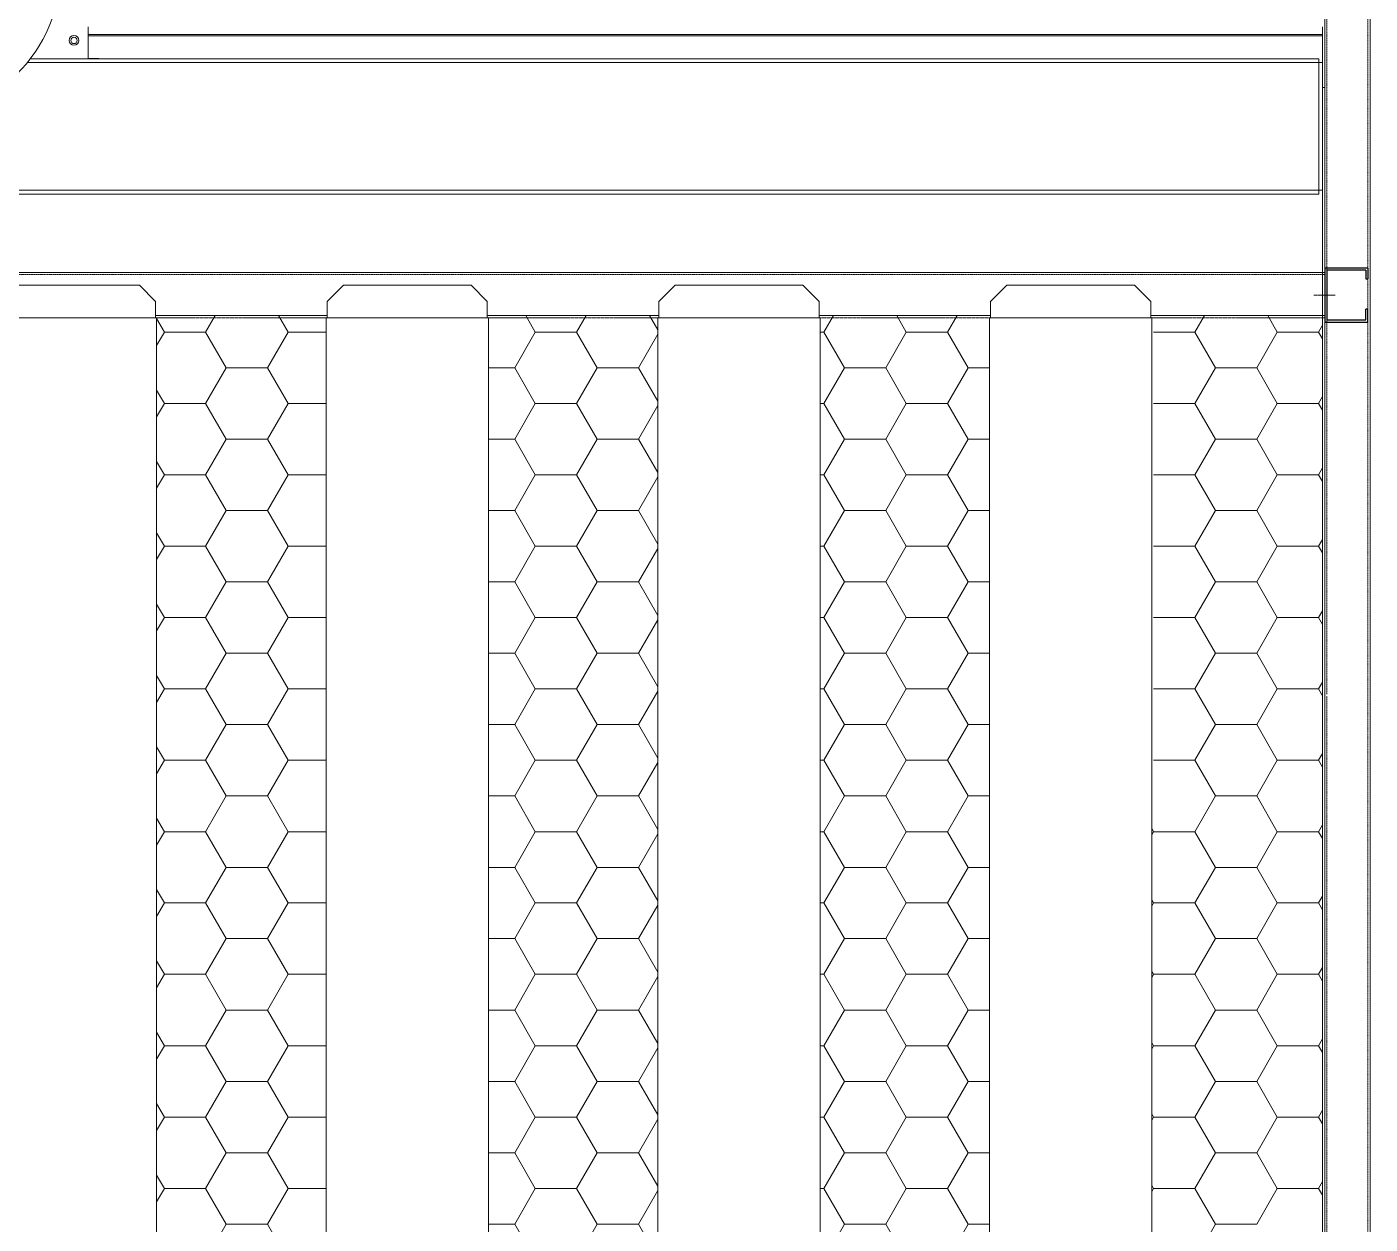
# Model space of a CAD drawing. Header units: millimetres. Extents: x -17070 to 46249, y -291348 to 35795.
# Drawn here: x 22445 to 23686, y 24212 to 25319 of the extents above; entities that cross this region are included whole.
import ezdxf

# ---------------------------------------------------------------- set-up
doc = ezdxf.new("R2010")
doc.units = ezdxf.units.MM
for name, pattern in [('CENTER', [2, 1.25, -0.25, 0.25, -0.25]), ('HIDDEN', [0.375, 0.25, -0.125]), ('HIDDENX2', [0.75, 0.5, -0.25])]:
    doc.linetypes.add(name, pattern=pattern)
doc.layers.add('center', color=1, linetype='CENTER')
doc.layers.add('HIDD', color=2, linetype='HIDDENX2')

# ---------------------------------------------------------------- blocks, each defined once
blk = doc.blocks.new('435')
for p, q in [((-131382, 21088.8), (-131342, 21088.8)), ((-131382, 21088.8), (-131382, 21078.8)), ((-131380, 21086.8), (-131344, 21086.8)), ((-131380, 21086.8), (-131380, 21078.8)), ((-131344, 21086.8), (-131344, 21040.8)), ((-131342, 21088.8), (-131342, 21038.8)), ((-131342, 21088.8), (-131342, 21038.8)), ((-131380, 21078.8), (-131382, 21078.8)), ((-131382, 21038.8), (-131382, 21050.8)), ((-131382, 21050.8), (-131380, 21050.8)), ((-131380, 21040.8), (-131380, 21050.8)), ((-131342, 21038.8), (-131382, 21038.8)), ((-131344, 21040.8), (-131380, 21040.8))]:
    blk.add_line(p, q)
blk = doc.blocks.new('3')
at = {"color": 7, "lineweight": 20}
for p, q in [((23644.5, 25336.1), (23644.5, 23086.3)), ((23686.5, 23086.3), (23686.5, 25336.1)), ((22501.5, 25312.1), (23642.5, 25312.1)), ((22501.5, 25310.8), (23642.5, 25310.8)), ((23639, 25286.1), (22445.3, 25286.1)), ((23639, 25289.6), (22448, 25289.6)), ((23642.5, 25258.2), (23642.5, 23132.2)), ((21034, 25168.1), (23639, 25168.1)), ((21034, 25164.6), (23639, 25164.6)), ((23639, 25092.2), (21034, 25092.2)), ((22563.9, 25052.2), (22722.5, 25052.2)), ((22870.5, 25052.2), (23029.1, 25052.2)), ((23177.1, 25052.2), (23335.7, 25052.2)), ((23483.7, 25052.2), (23639, 25052.2))]:
    blk.add_line(p, q, dxfattribs=at)
at = {"color": 7, "lineweight": 20, "ltscale": 0.016445}
blk.add_line((22501.5, 25289.6), (22501.5, 25319.2), dxfattribs=at)
at = {"color": 7, "lineweight": 20, "ltscale": 0.003966}
blk.add_line((23642.5, 25312.1), (23642.5, 25319.2), dxfattribs=at)
at = {"color": 7, "lineweight": 20, "ltscale": 0.000719648}
blk.add_line((23642.5, 25310.8), (23642.5, 25312.1), dxfattribs=at)
at = {"color": 7, "lineweight": 20, "ltscale": 0.013703}
blk.add_line((23642.5, 25310.8), (23642.5, 25286.1), dxfattribs=at)
at = {"color": 7, "lineweight": 20, "ltscale": 0.005556}
blk.add_line((22501.5, 25290), (22511.5, 25290), dxfattribs=at)
at = {"color": 7, "lineweight": 20, "ltscale": 0.000204773}
blk.add_line((22511.5, 25289.6), (22511.5, 25290), dxfattribs=at)
at = {"color": 7, "lineweight": 20, "ltscale": 0.001944}
for p, q in [((23639, 25289.6), (23639, 25286.1)), ((23642.5, 25286.1), (23639, 25286.1)), ((23642.5, 25168.1), (23639, 25168.1)), ((23639, 25164.6), (23639, 25168.1))]:
    blk.add_line(p, q, dxfattribs=at)
at = {"color": 7, "lineweight": 20, "ltscale": 0.065556}
for p, q in [((23639, 25168.1), (23639, 25286.1)), ((23642.5, 25168.1), (23642.5, 25286.1))]:
    blk.add_line(p, q, dxfattribs=at)
at = {"color": 7, "lineweight": 20, "ltscale": 0.001111}
blk.add_line((23642.5, 25263.2), (23644.5, 25263.2), dxfattribs=at)
at = {"color": 7, "lineweight": 20, "ltscale": 0.041626}
blk.add_line((23642.5, 25168.1), (23642.5, 25093.2), dxfattribs=at)
at = {"lineweight": 20}
for p, q in [((22548.9, 25080.2), (22430.9, 25080.2)), ((22563.9, 25065.2), (22548.9, 25080.2)), ((22722.5, 25065.2), (22737.5, 25080.2)), ((22855.5, 25080.2), (22737.5, 25080.2)), ((22870.5, 25065.2), (22855.5, 25080.2)), ((23029.1, 25065.2), (23044.1, 25080.2)), ((23162.1, 25080.2), (23044.1, 25080.2)), ((23177.1, 25065.2), (23162.1, 25080.2)), ((23335.7, 25065.2), (23350.7, 25080.2)), ((23468.7, 25080.2), (23350.7, 25080.2)), ((23483.7, 25065.2), (23468.7, 25080.2)), ((22563.9, 25050.2), (22563.9, 25065.2)), ((22722.5, 25050.2), (22722.5, 25065.2)), ((22870.5, 25050.2), (22870.5, 25065.2)), ((23029.1, 25050.2), (23029.1, 25065.2)), ((23177.1, 25050.2), (23177.1, 25065.2)), ((23335.7, 25050.2), (23335.7, 25065.2)), ((23483.7, 25050.2), (23483.7, 25065.2))]:
    blk.add_line(p, q, dxfattribs=at)
at = {"color": 7, "lineweight": 20, "ltscale": 0.014722}
blk.add_line((23642.5, 25088.7), (23642.5, 25062.2), dxfattribs=at)
at = {"color": 7, "lineweight": 20, "ltscale": 0.003386}
blk.add_line((23642.5, 25056.1), (23642.5, 25062.2), dxfattribs=at)
at = {"color": 7, "lineweight": 20, "ltscale": 0.000130033}
blk.add_line((23642.5, 25056.1), (23642.5, 25055.9), dxfattribs=at)
at = {"color": 0, "lineweight": 20}
for p, q in [((22564.9, 25050.2), (22414.9, 25050.2)), ((22564.9, 25050.2), (22564.9, 23152.2)), ((22871.5, 25050.2), (22721.5, 25050.2)), ((22721.5, 23152.2), (22721.5, 25050.2)), ((22871.5, 25050.2), (22871.5, 23152.2)), ((23178.1, 25050.2), (23028.1, 25050.2)), ((23028.1, 23152.2), (23028.1, 25050.2)), ((23178.1, 25050.2), (23178.1, 23152.2)), ((23484.7, 25050.2), (23334.7, 25050.2)), ((23334.7, 23152.2), (23334.7, 25050.2)), ((23484.7, 25050.2), (23484.7, 23152.2))]:
    blk.add_line(p, q, dxfattribs=at)
at = {"color": 7, "linetype": 'Continuous', "lineweight": 20}
for p, q in [((22572, 25037), (22564.9, 25049.4)), ((22610.1, 25037), (22618.9, 25052.2)), ((22686.3, 25037), (22677.6, 25052.2)), ((22914.9, 25037), (22906.2, 25052.2)), ((22953, 25037), (22961.8, 25052.2)), ((23028.1, 25039), (23020.5, 25052.2)), ((23181.6, 25037), (23190.4, 25052.2)), ((23257.8, 25037), (23249.1, 25052.2)), ((23295.9, 25037), (23304.7, 25052.2)), ((23524.5, 25037), (23533.3, 25052.2)), ((23600.7, 25037), (23592, 25052.2)), ((23638.8, 25037), (23642.5, 25043.3)), ((22564.9, 25024.6), (22572, 25037)), ((22572, 25037), (22610.1, 25037)), ((22629.2, 25004), (22610.1, 25037)), ((22667.3, 25004), (22686.3, 25037)), ((22686.3, 25037), (22721.5, 25037)), ((22895.9, 25004), (22914.9, 25037)), ((22914.9, 25037), (22953, 25037)), ((22972.1, 25004), (22953, 25037)), ((23010.2, 25004), (23028.1, 25035)), ((23178.1, 25037), (23181.6, 25037)), ((23200.7, 25004), (23181.6, 25037)), ((23238.8, 25004), (23257.8, 25037)), ((23257.8, 25037), (23295.9, 25037)), ((23315, 25004), (23295.9, 25037)), ((23486.4, 25037), (23524.5, 25037)), ((23543.6, 25004), (23524.5, 25037)), ((23581.7, 25004), (23600.7, 25037)), ((23600.7, 25037), (23638.8, 25037)), ((23642.5, 25030.7), (23638.8, 25037)), ((22610.1, 24971), (22629.2, 25004)), ((22629.2, 25004), (22667.3, 25004)), ((22686.3, 24971), (22667.3, 25004)), ((22871.5, 25004), (22895.9, 25004)), ((22914.9, 24971), (22895.9, 25004)), ((22953, 24971), (22972.1, 25004)), ((22972.1, 25004), (23010.2, 25004)), ((23028.1, 24973), (23010.2, 25004)), ((23181.6, 24971), (23200.7, 25004)), ((23200.7, 25004), (23238.8, 25004)), ((23257.8, 24971), (23238.8, 25004)), ((23295.9, 24971), (23315, 25004)), ((23315, 25004), (23334.7, 25004)), ((23524.5, 24971), (23543.6, 25004)), ((23543.6, 25004), (23581.7, 25004)), ((23600.7, 24971), (23581.7, 25004)), ((22572, 24971), (22564.9, 24983.4)), ((22564.9, 24958.6), (22572, 24971)), ((22572, 24971), (22610.1, 24971)), ((22629.2, 24938), (22610.1, 24971)), ((22667.3, 24938), (22686.3, 24971)), ((22686.3, 24971), (22721.5, 24971)), ((22895.9, 24938), (22914.9, 24971)), ((22914.9, 24971), (22953, 24971)), ((22972.1, 24938), (22953, 24971)), ((23010.2, 24938), (23028.1, 24969)), ((23178.1, 24971), (23181.6, 24971)), ((23200.7, 24938), (23181.6, 24971)), ((23238.8, 24938), (23257.8, 24971)), ((23257.8, 24971), (23295.9, 24971)), ((23315, 24938), (23295.9, 24971)), ((23486.4, 24971), (23524.5, 24971)), ((23543.6, 24938), (23524.5, 24971)), ((23581.7, 24938), (23600.7, 24971)), ((23600.7, 24971), (23638.8, 24971)), ((23638.8, 24971), (23642.5, 24977.3)), ((23642.5, 24964.7), (23638.8, 24971)), ((22610.1, 24905), (22629.2, 24938)), ((22629.2, 24938), (22667.3, 24938)), ((22686.3, 24905), (22667.3, 24938)), ((22871.5, 24938), (22895.9, 24938)), ((22914.9, 24905), (22895.9, 24938)), ((22953, 24905), (22972.1, 24938)), ((22972.1, 24938), (23010.2, 24938)), ((23028.1, 24907), (23010.2, 24938)), ((23181.6, 24905), (23200.7, 24938)), ((23200.7, 24938), (23238.8, 24938)), ((23257.8, 24905), (23238.8, 24938)), ((23295.9, 24905), (23315, 24938)), ((23315, 24938), (23334.7, 24938)), ((23524.5, 24905), (23543.6, 24938)), ((23543.6, 24938), (23581.7, 24938)), ((23600.7, 24905), (23581.7, 24938)), ((22572, 24905), (22564.9, 24917.4)), ((23638.8, 24905), (23642.5, 24911.3)), ((22564.9, 24892.6), (22572, 24905)), ((22572, 24905), (22610.1, 24905)), ((22629.2, 24872), (22610.1, 24905)), ((22667.3, 24872), (22686.3, 24905)), ((22686.3, 24905), (22721.5, 24905)), ((22895.9, 24872), (22914.9, 24905)), ((22914.9, 24905), (22953, 24905)), ((22972.1, 24872), (22953, 24905)), ((23010.2, 24872), (23028.1, 24903)), ((23178.1, 24905), (23181.6, 24905)), ((23200.7, 24872), (23181.6, 24905)), ((23238.8, 24872), (23257.8, 24905)), ((23257.8, 24905), (23295.9, 24905)), ((23315, 24872), (23295.9, 24905)), ((23486.4, 24905), (23524.5, 24905)), ((23543.6, 24872), (23524.5, 24905)), ((23581.7, 24872), (23600.7, 24905)), ((23600.7, 24905), (23638.8, 24905)), ((23642.5, 24898.7), (23638.8, 24905)), ((22610.1, 24839), (22629.2, 24872)), ((22629.2, 24872), (22667.3, 24872)), ((22686.3, 24839), (22667.3, 24872)), ((22871.5, 24872), (22895.9, 24872)), ((22914.9, 24839), (22895.9, 24872)), ((22953, 24839), (22972.1, 24872)), ((22972.1, 24872), (23010.2, 24872)), ((23028.1, 24841), (23010.2, 24872)), ((23181.6, 24839), (23200.7, 24872)), ((23200.7, 24872), (23238.8, 24872)), ((23257.8, 24839), (23238.8, 24872)), ((23295.9, 24839), (23315, 24872)), ((23315, 24872), (23334.7, 24872)), ((23524.5, 24839), (23543.6, 24872)), ((23543.6, 24872), (23581.7, 24872)), ((23600.7, 24839), (23581.7, 24872)), ((22572, 24839), (22564.9, 24851.4)), ((23638.8, 24839), (23642.5, 24845.3)), ((22564.9, 24826.6), (22572, 24839)), ((22572, 24839), (22610.1, 24839)), ((22629.2, 24806), (22610.1, 24839)), ((22667.3, 24806), (22686.3, 24839)), ((22686.3, 24839), (22721.5, 24839)), ((22895.9, 24806), (22914.9, 24839)), ((22914.9, 24839), (22953, 24839)), ((22972.1, 24806), (22953, 24839)), ((23010.2, 24806), (23028.1, 24837)), ((23178.1, 24839), (23181.6, 24839)), ((23200.7, 24806), (23181.6, 24839)), ((23238.8, 24806), (23257.8, 24839)), ((23257.8, 24839), (23295.9, 24839)), ((23315, 24806), (23295.9, 24839)), ((23486.4, 24839), (23524.5, 24839)), ((23543.6, 24806), (23524.5, 24839)), ((23581.7, 24806), (23600.7, 24839)), ((23600.7, 24839), (23638.8, 24839)), ((23642.5, 24832.7), (23638.8, 24839)), ((22610.1, 24773), (22629.2, 24806)), ((22629.2, 24806), (22667.3, 24806)), ((22686.3, 24773), (22667.3, 24806)), ((22871.5, 24806), (22895.9, 24806)), ((22914.9, 24773), (22895.9, 24806)), ((22953, 24773), (22972.1, 24806)), ((22972.1, 24806), (23010.2, 24806)), ((23028.1, 24775), (23010.2, 24806)), ((23181.6, 24773), (23200.7, 24806)), ((23200.7, 24806), (23238.8, 24806)), ((23257.8, 24773), (23238.8, 24806)), ((23295.9, 24773), (23315, 24806)), ((23315, 24806), (23334.7, 24806)), ((23524.5, 24773), (23543.6, 24806)), ((23543.6, 24806), (23581.7, 24806)), ((23600.7, 24773), (23581.7, 24806)), ((22572, 24773), (22564.9, 24785.4)), ((22564.9, 24760.6), (22572, 24773)), ((22572, 24773), (22610.1, 24773)), ((22629.2, 24740), (22610.1, 24773)), ((22667.3, 24740), (22686.3, 24773)), ((22686.3, 24773), (22721.5, 24773)), ((22895.9, 24740), (22914.9, 24773)), ((22914.9, 24773), (22953, 24773)), ((22972.1, 24740), (22953, 24773)), ((23010.2, 24740), (23028.1, 24771)), ((23178.1, 24773), (23181.6, 24773)), ((23200.7, 24740), (23181.6, 24773)), ((23238.8, 24740), (23257.8, 24773)), ((23257.8, 24773), (23295.9, 24773)), ((23315, 24740), (23295.9, 24773)), ((23486.4, 24773), (23524.5, 24773)), ((23543.6, 24740), (23524.5, 24773)), ((23581.7, 24740), (23600.7, 24773)), ((23600.7, 24773), (23638.8, 24773)), ((23638.8, 24773), (23642.5, 24779.3)), ((23642.5, 24766.7), (23638.8, 24773)), ((22610.1, 24707), (22629.2, 24740)), ((22629.2, 24740), (22667.3, 24740)), ((22686.3, 24707), (22667.3, 24740)), ((22871.5, 24740), (22895.9, 24740)), ((22914.9, 24707), (22895.9, 24740)), ((22953, 24707), (22972.1, 24740)), ((22972.1, 24740), (23010.2, 24740)), ((23028.1, 24709), (23010.2, 24740)), ((23181.6, 24707), (23200.7, 24740)), ((23200.7, 24740), (23238.8, 24740)), ((23257.8, 24707), (23238.8, 24740)), ((23295.9, 24707), (23315, 24740)), ((23315, 24740), (23334.7, 24740)), ((23524.5, 24707), (23543.6, 24740)), ((23543.6, 24740), (23581.7, 24740)), ((23600.7, 24707), (23581.7, 24740)), ((22572, 24707), (22564.9, 24719.4)), ((22564.9, 24694.6), (22572, 24707)), ((22572, 24707), (22610.1, 24707)), ((22629.2, 24674), (22610.1, 24707)), ((22667.3, 24674), (22686.3, 24707)), ((22686.3, 24707), (22721.5, 24707)), ((22895.9, 24674), (22914.9, 24707)), ((22914.9, 24707), (22953, 24707)), ((22972.1, 24674), (22953, 24707)), ((23178.1, 24707), (23181.6, 24707)), ((23200.7, 24674), (23181.6, 24707)), ((23238.8, 24674), (23257.8, 24707)), ((23257.8, 24707), (23295.9, 24707)), ((23315, 24674), (23295.9, 24707)), ((23486.4, 24707), (23524.5, 24707)), ((23543.6, 24674), (23524.5, 24707)), ((23581.7, 24674), (23600.7, 24707)), ((23600.7, 24707), (23638.8, 24707)), ((23638.8, 24707), (23642.5, 24713.3)), ((23642.5, 24700.7), (23638.8, 24707)), ((23010.2, 24674), (23028.1, 24705)), ((22610.1, 24641), (22629.2, 24674)), ((22629.2, 24674), (22667.3, 24674)), ((22686.3, 24641), (22667.3, 24674)), ((22871.5, 24674), (22895.9, 24674)), ((22914.9, 24641), (22895.9, 24674)), ((22953, 24641), (22972.1, 24674)), ((22972.1, 24674), (23010.2, 24674)), ((23028.1, 24643.1), (23010.2, 24674)), ((23181.6, 24641), (23200.7, 24674)), ((23200.7, 24674), (23238.8, 24674)), ((23257.8, 24641), (23238.8, 24674)), ((23295.9, 24641), (23315, 24674)), ((23315, 24674), (23334.7, 24674)), ((23524.5, 24641), (23543.6, 24674)), ((23543.6, 24674), (23581.7, 24674)), ((23600.7, 24641), (23581.7, 24674)), ((22572, 24641), (22564.9, 24653.4)), ((23638.8, 24641), (23642.5, 24647.3)), ((22564.9, 24628.6), (22572, 24641)), ((22572, 24641), (22610.1, 24641)), ((22629.2, 24608), (22610.1, 24641)), ((22667.3, 24608), (22686.3, 24641)), ((22686.3, 24641), (22721.5, 24641)), ((22895.9, 24608), (22914.9, 24641)), ((22914.9, 24641), (22953, 24641)), ((22972.1, 24608), (22953, 24641)), ((23010.2, 24608), (23028.1, 24639)), ((23178.1, 24641), (23181.6, 24641)), ((23200.7, 24608), (23181.6, 24641)), ((23238.8, 24608), (23257.8, 24641)), ((23257.8, 24641), (23295.9, 24641)), ((23315, 24608), (23295.9, 24641)), ((23486.4, 24641), (23524.5, 24641)), ((23543.6, 24608), (23524.5, 24641)), ((23581.7, 24608), (23600.7, 24641)), ((23600.7, 24641), (23638.8, 24641)), ((23642.5, 24634.7), (23638.8, 24641)), ((22610.1, 24575), (22629.2, 24608)), ((22629.2, 24608), (22667.3, 24608)), ((22686.3, 24575), (22667.3, 24608)), ((22871.5, 24608), (22895.9, 24608)), ((22914.9, 24575), (22895.9, 24608)), ((22953, 24575), (22972.1, 24608)), ((22972.1, 24608), (23010.2, 24608)), ((23028.1, 24577.1), (23010.2, 24608)), ((23181.6, 24575), (23200.7, 24608)), ((23200.7, 24608), (23238.8, 24608)), ((23257.8, 24575), (23238.8, 24608)), ((23295.9, 24575), (23315, 24608)), ((23315, 24608), (23334.7, 24608)), ((23524.5, 24575), (23543.6, 24608)), ((23543.6, 24608), (23581.7, 24608)), ((23600.7, 24575), (23581.7, 24608)), ((22572, 24575), (22564.9, 24587.5)), ((22564.9, 24562.6), (22572, 24575)), ((22572, 24575), (22610.1, 24575)), ((22629.2, 24542), (22610.1, 24575)), ((22667.3, 24542), (22686.3, 24575)), ((22686.3, 24575), (22721.5, 24575)), ((22895.9, 24542), (22914.9, 24575)), ((22914.9, 24575), (22953, 24575)), ((22972.1, 24542), (22953, 24575)), ((23010.2, 24542), (23028.1, 24573)), ((23178.1, 24575), (23181.6, 24575)), ((23200.7, 24542), (23181.6, 24575)), ((23238.8, 24542), (23257.8, 24575)), ((23257.8, 24575), (23295.9, 24575)), ((23315, 24542), (23295.9, 24575)), ((23486.4, 24575), (23484.7, 24578.1)), ((23484.7, 24572), (23486.4, 24575)), ((23486.4, 24575), (23524.5, 24575)), ((23543.6, 24542), (23524.5, 24575)), ((23581.7, 24542), (23600.7, 24575)), ((23600.7, 24575), (23638.8, 24575)), ((23638.8, 24575), (23642.5, 24581.3)), ((23642.5, 24568.7), (23638.8, 24575)), ((22610.1, 24509.1), (22629.2, 24542)), ((22629.2, 24542), (22667.3, 24542)), ((22686.3, 24509.1), (22667.3, 24542)), ((22871.5, 24542), (22895.9, 24542)), ((22914.9, 24509.1), (22895.9, 24542)), ((22953, 24509.1), (22972.1, 24542)), ((22972.1, 24542), (23010.2, 24542)), ((23028.1, 24511.1), (23010.2, 24542)), ((23181.6, 24509.1), (23200.7, 24542)), ((23200.7, 24542), (23238.8, 24542)), ((23257.8, 24509.1), (23238.8, 24542)), ((23295.9, 24509.1), (23315, 24542)), ((23315, 24542), (23334.7, 24542)), ((23524.5, 24509.1), (23543.6, 24542)), ((23543.6, 24542), (23581.7, 24542)), ((23600.7, 24509.1), (23581.7, 24542)), ((22572, 24509.1), (22564.9, 24521.5)), ((22564.9, 24496.6), (22572, 24509.1)), ((22572, 24509.1), (22610.1, 24509.1)), ((22629.2, 24476.1), (22610.1, 24509.1)), ((22667.3, 24476.1), (22686.3, 24509.1)), ((22686.3, 24509.1), (22721.5, 24509.1)), ((22895.9, 24476.1), (22914.9, 24509.1)), ((22914.9, 24509.1), (22953, 24509.1)), ((22972.1, 24476.1), (22953, 24509.1)), ((23178.1, 24509.1), (23181.6, 24509.1)), ((23200.7, 24476.1), (23181.6, 24509.1)), ((23238.8, 24476.1), (23257.8, 24509.1)), ((23257.8, 24509.1), (23295.9, 24509.1)), ((23315, 24476.1), (23295.9, 24509.1)), ((23486.4, 24509.1), (23484.7, 24512.1)), ((23484.7, 24506), (23486.4, 24509.1)), ((23486.4, 24509.1), (23524.5, 24509.1)), ((23543.6, 24476.1), (23524.5, 24509.1)), ((23581.7, 24476.1), (23600.7, 24509.1)), ((23600.7, 24509.1), (23638.8, 24509.1)), ((23638.8, 24509.1), (23642.5, 24515.3)), ((23642.5, 24502.8), (23638.8, 24509.1)), ((23010.2, 24476.1), (23028.1, 24507)), ((22610.1, 24443.1), (22629.2, 24476.1)), ((22629.2, 24476.1), (22667.3, 24476.1)), ((22686.3, 24443.1), (22667.3, 24476.1)), ((22871.5, 24476.1), (22895.9, 24476.1)), ((22914.9, 24443.1), (22895.9, 24476.1)), ((22953, 24443.1), (22972.1, 24476.1)), ((22972.1, 24476.1), (23010.2, 24476.1)), ((23028.1, 24445.1), (23010.2, 24476.1)), ((23181.6, 24443.1), (23200.7, 24476.1)), ((23200.7, 24476.1), (23238.8, 24476.1)), ((23257.8, 24443.1), (23238.8, 24476.1)), ((23295.9, 24443.1), (23315, 24476.1)), ((23315, 24476.1), (23334.7, 24476.1)), ((23524.5, 24443.1), (23543.6, 24476.1)), ((23543.6, 24476.1), (23581.7, 24476.1)), ((23600.7, 24443.1), (23581.7, 24476.1)), ((22572, 24443.1), (22564.9, 24455.5)), ((23486.4, 24443.1), (23484.7, 24446.1)), ((23638.8, 24443.1), (23642.5, 24449.4)), ((22564.9, 24430.7), (22572, 24443.1)), ((22572, 24443.1), (22610.1, 24443.1)), ((22629.2, 24410.1), (22610.1, 24443.1)), ((22667.3, 24410.1), (22686.3, 24443.1)), ((22686.3, 24443.1), (22721.5, 24443.1)), ((22895.9, 24410.1), (22914.9, 24443.1)), ((22914.9, 24443.1), (22953, 24443.1)), ((22972.1, 24410.1), (22953, 24443.1)), ((23010.2, 24410.1), (23028.1, 24441)), ((23178.1, 24443.1), (23181.6, 24443.1)), ((23200.7, 24410.1), (23181.6, 24443.1)), ((23238.8, 24410.1), (23257.8, 24443.1)), ((23257.8, 24443.1), (23295.9, 24443.1)), ((23315, 24410.1), (23295.9, 24443.1)), ((23484.7, 24440), (23486.4, 24443.1)), ((23486.4, 24443.1), (23524.5, 24443.1)), ((23543.6, 24410.1), (23524.5, 24443.1)), ((23581.7, 24410.1), (23600.7, 24443.1)), ((23600.7, 24443.1), (23638.8, 24443.1)), ((23642.5, 24436.8), (23638.8, 24443.1)), ((22610.1, 24377.1), (22629.2, 24410.1)), ((22629.2, 24410.1), (22667.3, 24410.1)), ((22686.3, 24377.1), (22667.3, 24410.1)), ((22871.5, 24410.1), (22895.9, 24410.1)), ((22914.9, 24377.1), (22895.9, 24410.1)), ((22953, 24377.1), (22972.1, 24410.1)), ((22972.1, 24410.1), (23010.2, 24410.1)), ((23028.1, 24379.1), (23010.2, 24410.1)), ((23181.6, 24377.1), (23200.7, 24410.1)), ((23200.7, 24410.1), (23238.8, 24410.1)), ((23257.8, 24377.1), (23238.8, 24410.1)), ((23295.9, 24377.1), (23315, 24410.1)), ((23315, 24410.1), (23334.7, 24410.1)), ((23524.5, 24377.1), (23543.6, 24410.1)), ((23543.6, 24410.1), (23581.7, 24410.1)), ((23600.7, 24377.1), (23581.7, 24410.1)), ((22572, 24377.1), (22564.9, 24389.5)), ((22564.9, 24364.7), (22572, 24377.1)), ((22572, 24377.1), (22610.1, 24377.1)), ((22629.2, 24344.1), (22610.1, 24377.1)), ((22667.3, 24344.1), (22686.3, 24377.1)), ((22686.3, 24377.1), (22721.5, 24377.1)), ((22895.9, 24344.1), (22914.9, 24377.1)), ((22914.9, 24377.1), (22953, 24377.1)), ((22972.1, 24344.1), (22953, 24377.1)), ((23010.2, 24344.1), (23028.1, 24375.1)), ((23178.1, 24377.1), (23181.6, 24377.1)), ((23200.7, 24344.1), (23181.6, 24377.1)), ((23238.8, 24344.1), (23257.8, 24377.1)), ((23257.8, 24377.1), (23295.9, 24377.1)), ((23315, 24344.1), (23295.9, 24377.1)), ((23486.4, 24377.1), (23484.7, 24380.1)), ((23484.7, 24374), (23486.4, 24377.1)), ((23486.4, 24377.1), (23524.5, 24377.1)), ((23543.6, 24344.1), (23524.5, 24377.1)), ((23581.7, 24344.1), (23600.7, 24377.1)), ((23600.7, 24377.1), (23638.8, 24377.1)), ((23638.8, 24377.1), (23642.5, 24383.4)), ((23642.5, 24370.8), (23638.8, 24377.1)), ((22610.1, 24311.1), (22629.2, 24344.1)), ((22629.2, 24344.1), (22667.3, 24344.1)), ((22686.3, 24311.1), (22667.3, 24344.1)), ((22871.5, 24344.1), (22895.9, 24344.1)), ((22914.9, 24311.1), (22895.9, 24344.1)), ((22953, 24311.1), (22972.1, 24344.1)), ((22972.1, 24344.1), (23010.2, 24344.1)), ((23028.1, 24313.1), (23010.2, 24344.1)), ((23181.6, 24311.1), (23200.7, 24344.1)), ((23200.7, 24344.1), (23238.8, 24344.1)), ((23257.8, 24311.1), (23238.8, 24344.1)), ((23295.9, 24311.1), (23315, 24344.1)), ((23315, 24344.1), (23334.7, 24344.1)), ((23524.5, 24311.1), (23543.6, 24344.1)), ((23543.6, 24344.1), (23581.7, 24344.1)), ((23600.7, 24311.1), (23581.7, 24344.1)), ((22572, 24311.1), (22564.9, 24323.5)), ((22564.9, 24298.7), (22572, 24311.1)), ((22572, 24311.1), (22610.1, 24311.1)), ((22629.2, 24278.1), (22610.1, 24311.1)), ((22667.3, 24278.1), (22686.3, 24311.1)), ((22686.3, 24311.1), (22721.5, 24311.1)), ((22895.9, 24278.1), (22914.9, 24311.1)), ((22914.9, 24311.1), (22953, 24311.1)), ((22972.1, 24278.1), (22953, 24311.1)), ((23178.1, 24311.1), (23181.6, 24311.1)), ((23200.7, 24278.1), (23181.6, 24311.1)), ((23238.8, 24278.1), (23257.8, 24311.1)), ((23257.8, 24311.1), (23295.9, 24311.1)), ((23315, 24278.1), (23295.9, 24311.1)), ((23486.4, 24311.1), (23484.7, 24314.1)), ((23484.7, 24308), (23486.4, 24311.1)), ((23486.4, 24311.1), (23524.5, 24311.1)), ((23543.6, 24278.1), (23524.5, 24311.1)), ((23581.7, 24278.1), (23600.7, 24311.1)), ((23600.7, 24311.1), (23638.8, 24311.1)), ((23638.8, 24311.1), (23642.5, 24317.4)), ((23642.5, 24304.8), (23638.8, 24311.1)), ((23010.2, 24278.1), (23028.1, 24309.1)), ((22610.1, 24245.1), (22629.2, 24278.1)), ((22629.2, 24278.1), (22667.3, 24278.1)), ((22686.3, 24245.1), (22667.3, 24278.1)), ((22871.5, 24278.1), (22895.9, 24278.1)), ((22914.9, 24245.1), (22895.9, 24278.1)), ((22953, 24245.1), (22972.1, 24278.1)), ((22972.1, 24278.1), (23010.2, 24278.1)), ((23028.1, 24247.1), (23010.2, 24278.1)), ((23181.6, 24245.1), (23200.7, 24278.1)), ((23200.7, 24278.1), (23238.8, 24278.1)), ((23257.8, 24245.1), (23238.8, 24278.1)), ((23295.9, 24245.1), (23315, 24278.1)), ((23315, 24278.1), (23334.7, 24278.1)), ((23524.5, 24245.1), (23543.6, 24278.1)), ((23543.6, 24278.1), (23581.7, 24278.1)), ((23600.7, 24245.1), (23581.7, 24278.1)), ((22572, 24245.1), (22564.9, 24257.5)), ((23486.4, 24245.1), (23484.7, 24248.1)), ((23638.8, 24245.1), (23642.5, 24251.4)), ((22564.9, 24232.7), (22572, 24245.1)), ((22572, 24245.1), (22610.1, 24245.1)), ((22629.2, 24212.1), (22610.1, 24245.1)), ((22667.3, 24212.1), (22686.3, 24245.1)), ((22686.3, 24245.1), (22721.5, 24245.1)), ((22895.9, 24212.1), (22914.9, 24245.1)), ((22914.9, 24245.1), (22953, 24245.1)), ((22972.1, 24212.1), (22953, 24245.1)), ((23010.2, 24212.1), (23028.1, 24243.1)), ((23178.1, 24245.1), (23181.6, 24245.1)), ((23200.7, 24212.1), (23181.6, 24245.1)), ((23238.8, 24212.1), (23257.8, 24245.1)), ((23257.8, 24245.1), (23295.9, 24245.1)), ((23315, 24212.1), (23295.9, 24245.1)), ((23484.7, 24242), (23486.4, 24245.1)), ((23486.4, 24245.1), (23524.5, 24245.1)), ((23543.6, 24212.1), (23524.5, 24245.1)), ((23581.7, 24212.1), (23600.7, 24245.1)), ((23600.7, 24245.1), (23638.8, 24245.1)), ((23642.5, 24238.8), (23638.8, 24245.1)), ((22610.1, 24179.1), (22629.2, 24212.1)), ((22629.2, 24212.1), (22667.3, 24212.1)), ((22686.3, 24179.1), (22667.3, 24212.1)), ((22871.5, 24212.1), (22895.9, 24212.1)), ((22914.9, 24179.1), (22895.9, 24212.1)), ((22953, 24179.1), (22972.1, 24212.1)), ((22972.1, 24212.1), (23010.2, 24212.1)), ((23028.1, 24181.1), (23010.2, 24212.1)), ((23181.6, 24179.1), (23200.7, 24212.1)), ((23200.7, 24212.1), (23238.8, 24212.1)), ((23257.8, 24179.1), (23238.8, 24212.1)), ((23295.9, 24179.1), (23315, 24212.1)), ((23315, 24212.1), (23334.7, 24212.1)), ((23524.5, 24179.1), (23543.6, 24212.1)), ((23543.6, 24212.1), (23581.7, 24212.1))]:
    blk.add_line(p, q, dxfattribs=at)
at = {"color": 7, "lineweight": 20, "ltscale": 9.68397e-05}
blk.add_line((23639, 25052.2), (23639, 25052.4), dxfattribs=at)
at = {"color": 0, "lineweight": 20}
blk.add_lwpolyline([(23642.5, 25052.2), (23642.5, 23143.4), (23483.7, 23143.4)], dxfattribs=at)
at = {"color": 7, "lineweight": 20}
for centre, radius in [((22336.5, 25374.2), 140), ((22488.5, 25306.7), 4.5), ((22488.5, 25306.7), 3)]:
    blk.add_circle(centre, radius, dxfattribs=at)
blk.add_arc((23639, 24588.7), 3.5, 0, 0.5318, dxfattribs=at)
for centre, ratio, start_param, end_param in [((23639.4, 25307.2), 0.944147, 0, 0.017324), ((23639.4, 25306.4), 0.878691, 0, 0.017289), ((23639.4, 25305.5), 0.543645, 6.283185, 6.286673)]:
    blk.add_ellipse(centre, major_axis=(3.1, 0), ratio=ratio, start_param=start_param, end_param=end_param, dxfattribs=at)
at = {"layer": 'center', "lineweight": 20}
for p, q in [((23686.5, 25581.2), (23686.5, 22581.2)), ((23644.5, 25541), (23644.5, 22581.2)), ((20986.5, 25092.2), (23644.5, 25092.2)), ((23634.5, 25071.2), (23654.5, 25071.2)), ((22564.9, 25050.2), (22721.5, 25050.2)), ((22871.5, 25050.2), (23028.1, 25050.2)), ((23178.1, 25050.2), (23334.7, 25050.2)), ((23484.7, 25050.2), (23644.5, 25050.2))]:
    blk.add_line(p, q, dxfattribs=at)
at = {"layer": 'HIDD', "linetype": 'HIDDEN', "lineweight": 20}
for p, q in [((23646.5, 25539), (23646.5, 24702.2)), ((23684.5, 25539), (23684.5, 22581.2)), ((20986.5, 25090.2), (23644.5, 25090.2)), ((22563.9, 25052.2), (22722.5, 25052.2)), ((22870.5, 25052.2), (23029.1, 25052.2)), ((23177.1, 25052.2), (23335.7, 25052.2)), ((23483.7, 25052.2), (23644.5, 25052.2)), ((23646.5, 24700.2), (23646.5, 22583.2))]:
    blk.add_line(p, q, dxfattribs=at)
at = {"lineweight": 20, "xscale": -1}
blk.add_blockref('435', (-107697.5, 4007.4), dxfattribs=at)

msp = doc.modelspace()

# ---------------------------------------------------------------- block references
msp.add_blockref('3', (0, 0))

doc.saveas('drawing.dxf')
